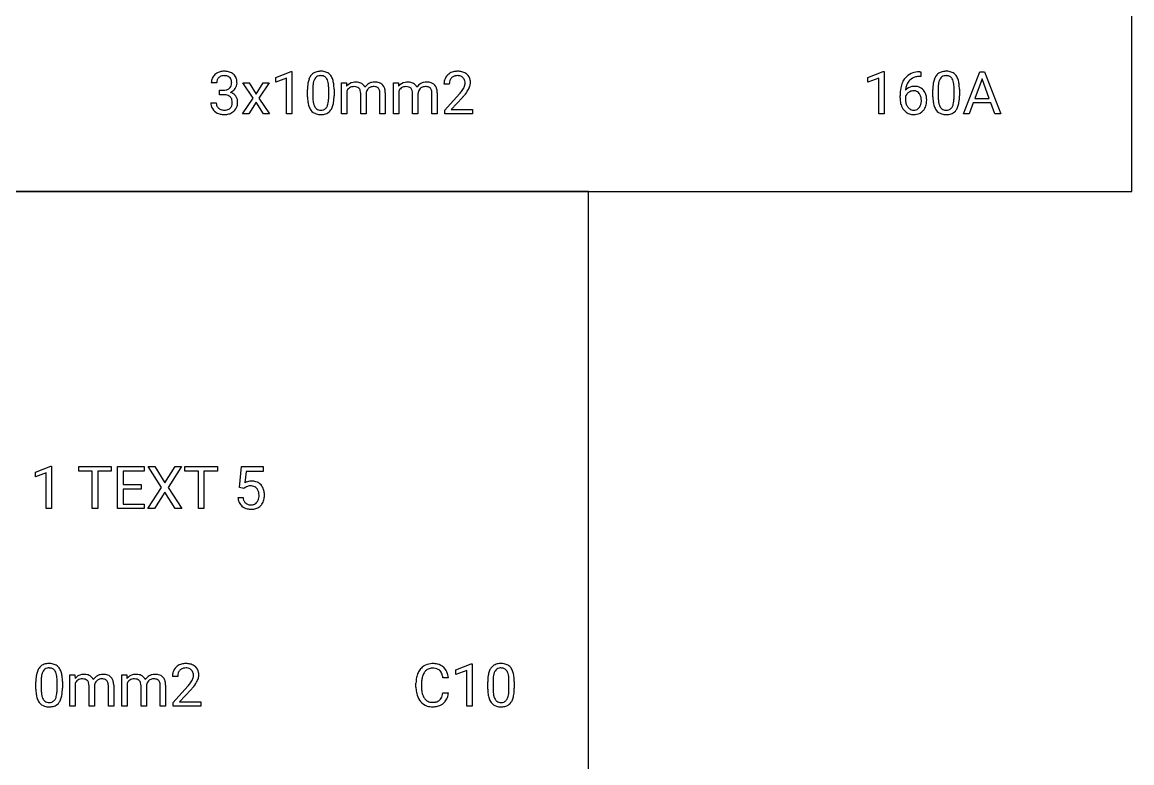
# Model space of a CAD drawing. Header units: metres. Extents: x 0 to 1062, y -1350 to 150.
# Drawn here: x 294.1 to 575, y -594.7 to -407.1 of the extents above; entities that cross this region are included whole.
import ezdxf

# ---------------------------------------------------------------- set-up
doc = ezdxf.new("R2010")
doc.units = ezdxf.units.M

msp = doc.modelspace()

# ---------------------------------------------------------------- linework, layer by layer
for p, q in [((575, -450), (575, -300)), ((358.32, -421.07), (362.2, -419.62)), ((358.32, -422.3), (358.32, -421.07)), ((362.2, -419.62), (362.42, -419.62)), ((362.42, -419.62), (362.42, -430.33)), ((508.19, -421.07), (512.08, -419.62)), ((508.19, -422.3), (508.19, -421.07)), ((512.08, -419.62), (512.29, -419.62)), ((512.29, -419.62), (512.29, -430.33)), ((521.33, -419.66), (521.58, -419.66)), ((521.58, -420.81), (521.33, -420.81)), ((521.58, -419.66), (521.58, -420.81)), ((532.42, -430.33), (536.5, -419.67)), ((536.5, -419.67), (537.73, -419.67)), ((537.73, -419.67), (541.81, -430.33)), ((343.36, -422.47), (342, -422.47)), ((352.62, -426.33), (350.02, -422.41)), ((350.02, -422.41), (351.59, -422.41)), ((351.59, -422.41), (353.33, -425.3)), ((353.33, -425.3), (355.09, -422.41)), ((356.67, -422.41), (354.07, -426.33)), ((355.09, -422.41), (356.67, -422.41)), ((361.05, -421.3), (358.32, -422.3)), ((361.05, -430.33), (361.05, -421.3)), ((367.7, -423.83), (367.7, -426)), ((371.72, -426.15), (371.72, -423.93)), ((373.07, -424.03), (373.07, -425.78)), ((374.94, -430.33), (374.94, -422.41)), ((374.94, -422.41), (376.22, -422.41)), ((376.22, -422.41), (376.26, -423.29)), ((388.09, -430.33), (388.09, -422.41)), ((388.09, -422.41), (389.37, -422.41)), ((389.37, -422.41), (389.41, -423.29)), ((402.25, -422.81), (400.9, -422.81)), ((510.93, -421.3), (508.19, -422.3)), ((510.93, -430.33), (510.93, -421.3)), ((525.99, -423.83), (525.99, -426)), ((530.01, -426.15), (530.01, -423.93)), ((531.37, -424.03), (531.37, -425.78)), ((537.11, -421.4), (535.3, -426.39)), ((538.93, -426.39), (537.11, -421.4)), ((344.08, -424.34), (345.1, -424.34)), ((344.08, -425.45), (344.08, -424.34)), ((345.1, -425.45), (344.08, -425.45)), ((349.94, -430.33), (352.62, -426.33)), ((354.07, -426.33), (356.75, -430.33)), ((366.34, -425.97), (366.34, -424.16)), ((376.3, -424.55), (376.3, -430.33)), ((379.81, -430.33), (379.81, -425.14)), ((381.17, -425.07), (381.17, -430.33)), ((384.7, -430.33), (384.7, -425.1)), ((386.05, -425.02), (386.05, -430.33)), ((389.44, -424.55), (389.44, -430.33)), ((392.96, -430.33), (392.96, -425.14)), ((394.32, -425.07), (394.32, -430.33)), ((397.84, -430.33), (397.84, -425.1)), ((399.2, -425.02), (399.2, -430.33)), ((401.1, -429.36), (404.79, -425.26)), ((405.59, -426.13), (402.74, -429.23)), ((516.34, -426.27), (516.34, -425.75)), ((517.7, -425.93), (517.7, -426.43)), ((524.64, -425.97), (524.64, -424.16)), ((535.3, -426.39), (538.93, -426.39)), ((341.91, -427.52), (343.27, -427.52)), ((353.35, -427.37), (351.52, -430.33)), ((355.18, -430.33), (353.35, -427.37)), ((401.1, -430.33), (401.1, -429.36)), ((402.74, -429.23), (408.09, -429.23)), ((408.09, -429.23), (408.09, -430.33)), ((534.88, -427.55), (533.87, -430.33)), ((539.34, -427.55), (534.88, -427.55)), ((540.36, -430.33), (539.34, -427.55)), ((351.52, -430.33), (349.94, -430.33)), ((356.75, -430.33), (355.18, -430.33)), ((362.42, -430.33), (361.05, -430.33)), ((376.3, -430.33), (374.94, -430.33)), ((381.17, -430.33), (379.81, -430.33)), ((386.05, -430.33), (384.7, -430.33)), ((389.44, -430.33), (388.09, -430.33)), ((394.32, -430.33), (392.96, -430.33)), ((399.2, -430.33), (397.84, -430.33)), ((408.09, -430.33), (401.1, -430.33)), ((512.29, -430.33), (510.93, -430.33)), ((533.87, -430.33), (532.42, -430.33)), ((541.81, -430.33), (540.36, -430.33)), ((175, -450), (575, -450)), ((437.5, -450), (175, -450)), ((437.5, -600), (437.5, -450)), ((297.48, -521.03), (301.36, -519.57)), ((301.36, -519.57), (301.57, -519.57)), ((301.57, -519.57), (301.57, -530.28)), ((297.48, -522.26), (297.48, -521.03)), ((300.21, -521.25), (297.48, -522.26)), ((300.21, -530.28), (300.21, -521.25)), ((308.44, -520.78), (308.44, -519.62)), ((308.44, -519.62), (316.68, -519.62)), ((311.86, -520.78), (308.44, -520.78)), ((311.86, -530.28), (311.86, -520.78)), ((316.68, -520.78), (313.26, -520.78)), ((313.26, -520.78), (313.26, -530.28)), ((316.68, -519.62), (316.68, -520.78)), ((318.27, -530.28), (318.27, -519.62)), ((318.27, -519.62), (324.97, -519.62)), ((324.97, -520.78), (319.67, -520.78)), ((319.67, -520.78), (319.67, -524.21)), ((324.97, -519.62), (324.97, -520.78)), ((329.43, -524.91), (326.05, -519.62)), ((326.05, -519.62), (327.7, -519.62)), ((327.7, -519.62), (330.27, -523.71)), ((330.27, -523.71), (332.83, -519.62)), ((334.48, -519.62), (331.11, -524.91)), ((332.83, -519.62), (334.48, -519.62)), ((335.32, -520.78), (335.32, -519.62)), ((335.32, -519.62), (343.56, -519.62)), ((338.74, -520.78), (335.32, -520.78)), ((338.74, -530.28), (338.74, -520.78)), ((343.56, -520.78), (340.14, -520.78)), ((340.14, -520.78), (340.14, -530.28)), ((343.56, -519.62), (343.56, -520.78)), ((349.13, -524.94), (349.67, -519.62)), ((349.67, -519.62), (355.14, -519.62)), ((350.82, -520.87), (350.5, -523.78)), ((355.14, -520.87), (350.82, -520.87)), ((355.14, -519.62), (355.14, -520.87)), ((319.67, -524.21), (324.29, -524.21)), ((324.29, -524.21), (324.29, -525.36)), ((325.97, -530.28), (329.43, -524.91)), ((331.11, -524.91), (334.56, -530.28)), ((350.21, -525.22), (349.13, -524.94)), ((350.57, -524.92), (350.21, -525.22)), ((324.29, -525.36), (319.67, -525.36)), ((319.67, -525.36), (319.67, -529.13)), ((330.27, -526.12), (327.63, -530.28)), ((332.89, -530.28), (330.27, -526.12)), ((348.75, -527.48), (350.03, -527.48)), ((301.57, -530.28), (300.21, -530.28)), ((313.26, -530.28), (311.86, -530.28)), ((325.04, -530.28), (318.27, -530.28)), ((319.67, -529.13), (325.04, -529.13)), ((325.04, -529.13), (325.04, -530.28)), ((327.63, -530.28), (325.97, -530.28)), ((334.56, -530.28), (332.89, -530.28)), ((340.14, -530.28), (338.74, -530.28)), ((403.94, -571.07), (407.82, -569.62)), ((407.82, -569.62), (408.04, -569.62)), ((408.04, -569.62), (408.04, -580.33)), ((306.19, -580.33), (306.19, -572.41)), ((306.19, -572.41), (307.47, -572.41)), ((307.47, -572.41), (307.51, -573.29)), ((319.34, -580.33), (319.34, -572.41)), ((319.34, -572.41), (320.62, -572.41)), ((320.62, -572.41), (320.66, -573.29)), ((333.5, -572.81), (332.15, -572.81)), ((403.94, -572.3), (403.94, -571.07)), ((406.67, -571.3), (403.94, -572.3)), ((406.67, -580.33), (406.67, -571.3)), ((297.59, -575.97), (297.59, -574.16)), ((298.95, -573.83), (298.95, -576)), ((302.97, -576.15), (302.97, -573.93)), ((304.32, -574.03), (304.32, -575.78)), ((307.55, -574.55), (307.55, -580.33)), ((311.06, -580.33), (311.06, -575.14)), ((312.42, -575.07), (312.42, -580.33)), ((315.95, -580.33), (315.95, -575.1)), ((317.3, -575.02), (317.3, -580.33)), ((320.69, -574.55), (320.69, -580.33)), ((324.21, -580.33), (324.21, -575.14)), ((325.57, -575.07), (325.57, -580.33)), ((329.09, -580.33), (329.09, -575.1)), ((330.45, -575.02), (330.45, -580.33)), ((332.35, -579.36), (336.04, -575.26)), ((393.81, -575.5), (393.81, -574.47)), ((395.22, -574.51), (395.22, -575.54)), ((402.02, -573.1), (400.6, -573.1)), ((411.96, -575.97), (411.96, -574.16)), ((413.32, -573.83), (413.32, -576)), ((417.34, -576.15), (417.34, -573.93)), ((418.69, -574.03), (418.69, -575.78)), ((336.84, -576.13), (333.99, -579.23)), ((400.6, -576.95), (402.02, -576.95)), ((307.55, -580.33), (306.19, -580.33)), ((312.42, -580.33), (311.06, -580.33)), ((317.3, -580.33), (315.95, -580.33)), ((320.69, -580.33), (319.34, -580.33)), ((325.57, -580.33), (324.21, -580.33)), ((330.45, -580.33), (329.09, -580.33)), ((332.35, -580.33), (332.35, -579.36)), ((339.34, -580.33), (332.35, -580.33)), ((333.99, -579.23), (339.34, -579.23)), ((339.34, -579.23), (339.34, -580.33)), ((408.04, -580.33), (406.67, -580.33))]:
    msp.add_line(p, q)
for centre, radius, start, end in [((344.78, -422.44), 2.78, 131.5241, 155.8625), ((345.02, -422.66), 3.1, 109.4923, 132.2591), ((345, -422.31), 1.62, 133.5328, 158.5491), ((345.08, -422.4), 1.74, 103.4748, 133.5694), ((345.19, -423.19), 3.67, 94.0186, 109.2749), ((345.26, -423.12), 2.49, 89.5225, 103.6892), ((345.28, -424.08), 4.56, 89.9538, 94.3439), ((345.32, -424.03), 4.51, 77.1833, 90.4936), ((345.29, -423.93), 3.29, 84.9801, 90.1027), ((345.43, -422.71), 2.07, 64.9824, 85.9768), ((345.7, -422.09), 1.39, 16.7478, 64.0965), ((345.67, -422.55), 2.99, 55.4019, 77.3239), ((345.84, -422.26), 2.65, 47.0236, 54.9155), ((345.93, -422.18), 2.53, 20.8442, 47.0924), ((345.24, -422.42), 3.26, 4.0223, 20.6137), ((370.05, -422.68), 3.53, 145.1146, 160.3691), ((369.22, -422.12), 2.53, 113.9045, 144.8711), ((369.56, -422.23), 1.59, 125.8471, 149.3151), ((369.54, -422.89), 3.36, 94.2783, 113.4357), ((369.54, -422.25), 1.6, 101.6851, 125.0627), ((369.69, -422.91), 2.28, 89.6223, 101.9167), ((369.7, -424.3), 4.78, 89.919, 94.9543), ((369.73, -423.95), 4.43, 79.8808, 90.3219), ((369.71, -423.16), 2.52, 84.3403, 90.0926), ((369.8, -422.45), 1.81, 63.4356, 85.0199), ((370, -422.52), 2.97, 59.7342, 80.2344), ((369.89, -422.22), 1.57, 30.7009, 62.4934), ((370.22, -422.1), 2.51, 36.1874, 59.1551), ((369.35, -422.69), 3.56, 17.6061, 35.6109), ((403.88, -422.58), 2.96, 133.4629, 164.4994), ((403.98, -422.66), 3.09, 109.3993, 133.7311), ((404.14, -422.49), 1.84, 135.9423, 161.1924), ((404.06, -422.43), 1.75, 127.5802, 135.7627), ((404.26, -423.49), 3.96, 93.838, 109.2571), ((404.14, -422.55), 1.88, 103.7449, 127.1517), ((404.36, -423.43), 2.8, 89.4583, 103.8184), ((404.38, -424.69), 5.16, 89.9476, 94.2489), ((404.42, -424.04), 4.52, 77.3427, 90.4709), ((404.39, -423.1), 2.47, 85.2826, 90.0571), ((404.45, -422.56), 1.93, 68.7646, 85.6884), ((404.54, -422.28), 1.63, 43.1432, 68.4156), ((404.75, -422.6), 3.04, 56.0713, 77.4694), ((404.44, -422.4), 1.78, 14.3635, 43.5045), ((404.92, -422.31), 2.71, 47.9297, 55.6151), ((405.05, -422.19), 2.53, 9.7854, 48.2551), ((521.34, -424.24), 4.79, 141.3846, 156.8839), ((520.7, -423.75), 3.98, 112.751, 141.1926), ((521.02, -424.05), 3.19, 104.3078, 133.8639), ((521.19, -424.98), 5.31, 94.9147, 112.4719), ((521.37, -425.37), 4.56, 90.5989, 104.534), ((521.43, -426.99), 7.33, 90.7759, 95.4854), ((528.34, -422.68), 3.53, 145.1146, 160.3691), ((527.52, -422.12), 2.53, 113.9045, 144.8711), ((527.85, -422.23), 1.59, 125.8471, 149.3151), ((527.83, -422.89), 3.36, 94.2783, 113.4357), ((527.84, -422.25), 1.6, 101.6851, 125.0627), ((527.98, -422.91), 2.28, 89.6223, 101.9167), ((527.99, -424.3), 4.78, 89.919, 94.9543), ((528.02, -423.95), 4.43, 79.8808, 90.3219), ((528, -423.16), 2.52, 84.3403, 90.0926), ((528.09, -422.45), 1.81, 63.4356, 85.0199), ((528.3, -422.52), 2.97, 59.7342, 80.2344), ((528.18, -422.22), 1.57, 30.7009, 62.4934), ((528.51, -422.1), 2.51, 36.1874, 59.1551), ((527.64, -422.69), 3.56, 17.6061, 35.6109), ((344.85, -422.43), 2.85, 156.7254, 180.6895), ((345.79, -422.46), 2.43, 175.3005, 180.056), ((345.27, -422.41), 1.91, 158.8914, 175.6954), ((345.31, -422.31), 2, -77.1573, -56.3541), ((345.45, -422.54), 1.73, -55.8505, -48.2326), ((345.54, -422.64), 1.6, -48.425, -9.5404), ((344.55, -422.46), 2.61, -1.0476, 17.2451), ((344.96, -422.52), 2.19, -10.1534, 0.2425), ((345.87, -422.38), 2.65, -60.0327, -34.5866), ((345.9, -422.37), 2.64, -35.1102, -18.9028), ((346.36, -422.54), 2.15, -18.6386, -0.0375), ((344.16, -422.53), 4.35, -0.0603, 4.499), ((376.44, -424.08), 10.1, 171.3605, 180.4314), ((372.13, -423.43), 5.73, 160.3049, 171.3303), ((376.48, -423.87), 8.79, 173.626, 179.7295), ((372.87, -423.46), 5.15, 165.0175, 173.7342), ((370.59, -422.82), 2.78, 149.6234, 165.4259), ((369.05, -422.72), 2.54, 16.4173, 30.7965), ((366.98, -423.35), 4.71, 7.0754, 16.6026), ((362.81, -423.87), 8.91, -0.3813, 7.0913), ((366.9, -423.51), 6.14, 7.5233, 17.9382), ((362.79, -424.07), 10.28, 0.2523, 7.6309), ((378.41, -425.08), 2.8, 100.3147, 140.1566), ((377.89, -425.12), 1.68, 103.2507, 145.2633), ((378.1, -425.91), 2.5, 89.4977, 103.6889), ((378.59, -425.96), 3.7, 89.7492, 100.6868), ((378.16, -425.76), 2.35, 73.6234, 90.9303), ((378.64, -425.7), 3.44, 77.6386, 90.4719), ((378.43, -424.81), 1.36, 48.5718, 73.4638), ((378.43, -424.77), 1.34, 16.9411, 47.2709), ((378.92, -424.5), 2.2, 52.0491, 78.0346), ((378.92, -424.42), 2.14, 24.4324, 50.9273), ((383.34, -425.25), 3, 118.576, 145.1954), ((382.88, -425.11), 1.68, 132.0197, 154.5908), ((382.89, -425.11), 1.69, 104.1018, 132.2478), ((383.19, -424.96), 2.68, 102.9387, 118.8207), ((382.99, -425.54), 2.13, 89.609, 104.0282), ((383.38, -425.78), 3.52, 89.6091, 102.8285), ((383.03, -426.44), 3.03, 80.5344, 90.4335), ((383.47, -425.71), 3.45, 71.7698, 91.0655), ((383.24, -425.19), 1.76, 66.4323, 80.6559), ((383.5, -424.59), 1.1, 43.25, 66.571), ((383.39, -424.67), 1.24, 25.3306, 42.396), ((383.91, -424.35), 2.02, 30.0284, 71.7493), ((383.33, -424.67), 2.68, 12.5337, 29.6219), ((381.61, -425.05), 4.44, 0.3768, 12.5853), ((391.56, -425.08), 2.8, 100.3147, 140.1566), ((391.04, -425.12), 1.68, 103.2507, 145.2633), ((391.25, -425.91), 2.5, 89.4977, 103.6889), ((391.74, -425.96), 3.7, 89.7492, 100.6868), ((391.31, -425.76), 2.35, 73.6234, 90.9303), ((391.79, -425.7), 3.44, 77.6386, 90.4719), ((391.58, -424.81), 1.36, 48.5718, 73.4638), ((391.57, -424.77), 1.34, 16.9411, 47.2709), ((392.07, -424.5), 2.2, 52.0491, 78.0346), ((392.07, -424.42), 2.14, 24.4324, 50.9273), ((396.49, -425.25), 3, 118.576, 145.1954), ((396.03, -425.11), 1.68, 132.0197, 154.5908), ((396.03, -425.11), 1.69, 104.1018, 132.2478), ((396.34, -424.96), 2.68, 102.9387, 118.8207), ((396.14, -425.54), 2.13, 89.609, 104.0282), ((396.52, -425.78), 3.52, 89.6091, 102.8285), ((396.18, -426.44), 3.03, 80.5344, 90.4335), ((396.61, -425.71), 3.45, 71.7698, 91.0655), ((396.39, -425.19), 1.76, 66.4323, 80.6559), ((396.65, -424.59), 1.1, 43.25, 66.571), ((396.54, -424.67), 1.24, 25.3306, 42.396), ((397.06, -424.35), 2.02, 30.0284, 71.7493), ((396.47, -424.67), 2.68, 12.5337, 29.6219), ((394.76, -425.05), 4.44, 0.3768, 12.5853), ((404.66, -422.78), 3.76, 164.6898, 180.4794), ((405.71, -422.81), 3.46, 175.9224, 180.0552), ((404.82, -422.72), 2.56, 161.2165, 176.3918), ((400.56, -420.68), 6.19, -37.1463, -31.3391), ((402.79, -422.06), 3.56, -30.9941, -28.2007), ((403.66, -422.51), 2.58, -28.5611, -7.5167), ((403.94, -422.52), 2.3, -0.4249, 14.3017), ((403.79, -422.54), 2.45, -7.2295, 0.0186), ((402.83, -421.79), 4.86, -29.9823, -16.869), ((404.65, -422.35), 2.95, -16.7689, -0.5227), ((404.22, -422.36), 3.38, -0.2347, 10.2587), ((526.92, -425.67), 10.58, 169.506, 180.4647), ((523.04, -424.96), 6.64, 156.9481, 169.4055), ((519.79, -426.09), 2.73, 99.617, 139.1542), ((523.65, -424.83), 5.95, 171.0843, 174.968), ((522.24, -424.57), 4.52, 157.4577, 171.4845), ((521.11, -424.1), 3.29, 134.3411, 157.4851), ((520.01, -427.12), 3.78, 89.7488, 100.2562), ((520.05, -426.57), 3.23, 73.182, 90.5378), ((520.2, -426.01), 2.66, 39.617, 72.7027), ((534.74, -424.08), 10.1, 171.3605, 180.4314), ((530.42, -423.43), 5.73, 160.3049, 171.3303), ((534.78, -423.87), 8.79, 173.626, 179.7295), ((531.17, -423.46), 5.15, 165.0175, 173.7342), ((528.88, -422.82), 2.78, 149.6234, 165.4259), ((527.35, -422.72), 2.54, 16.4173, 30.7965), ((525.27, -423.35), 4.71, 7.0754, 16.6026), ((521.1, -423.87), 8.91, -0.3813, 7.0913), ((525.19, -423.51), 6.14, 7.5233, 17.9382), ((521.08, -424.07), 10.28, 0.2523, 7.6309), ((345.07, -421.3), 3.04, -89.5828, -76.9872), ((345.07, -429.26), 3.81, 80.1228, 89.5476), ((345.29, -428), 2.53, 67.7818, 80.1624), ((345.56, -427.33), 1.81, 49.2602, 67.8329), ((345.7, -427.16), 1.59, 14.7964, 48.8337), ((345.66, -422.03), 3.06, -67.545, -59.8681), ((345.96, -427.71), 2.98, 56.2745, 72.9348), ((344.95, -427.36), 2.37, -0.6035, 14.9827), ((346.27, -427.21), 2.39, 36.7001, 55.9859), ((346.33, -427.17), 2.32, 16.751, 36.6134), ((345.73, -427.33), 2.94, -0.5437, 16.4445), ((376.27, -425.89), 9.93, -179.5379, -172.0299), ((376.47, -426.05), 8.77, 179.6245, 187.282), ((362.68, -426.07), 9.04, -6.5767, -0.5013), ((362.72, -425.86), 10.35, -8.5335, 0.4264), ((378.28, -425.39), 2.15, 145.15, 156.9011), ((377.37, -425.09), 2.44, -1.0348, 16.955), ((383.62, -425.33), 2.46, 169.6382, 174.0077), ((383.15, -425.23), 1.98, 154.8037, 169.9564), ((382.97, -424.87), 1.71, 11.4675, 25.2189), ((381.9, -425.08), 2.8, -0.5371, 11.3469), ((391.42, -425.39), 2.15, 145.15, 156.9011), ((390.52, -425.09), 2.44, -1.0348, 16.955), ((396.77, -425.33), 2.46, 169.6382, 174.0077), ((396.3, -425.23), 1.98, 154.8037, 169.9564), ((396.11, -424.87), 1.71, 11.4675, 25.2189), ((395.05, -425.08), 2.8, -0.5371, 11.3469), ((394.51, -416.1), 13.77, -41.6897, -37.1461), ((394.78, -416.14), 14.72, -42.7398, -40.1353), ((398.97, -419.56), 9.31, -40.6727, -30.0526), ((523.08, -426.28), 6.74, 179.9573, 183.8075), ((521.62, -426.41), 5.28, -176.5341, -162.9153), ((519.67, -426.64), 2.09, 142.17, 160.2783), ((522.43, -426.46), 4.73, 179.6194, 190.7811), ((519.86, -426.8), 2.34, 125.0918, 141.8705), ((519.9, -426.82), 2.39, 117.13, 125.5663), ((519.79, -426.59), 2.13, 89.7387, 117.1618), ((519.8, -426.55), 2.09, 82.7845, 90.1035), ((519.86, -426.14), 1.67, 57.5923, 83.1979), ((519.77, -426.24), 1.81, 37.5896, 56.9825), ((519.47, -426.5), 2.2, 31.0627, 38.0776), ((519.18, -426.66), 2.53, 11.4098, 30.6339), ((518.04, -426.89), 3.69, -0.3953, 11.549), ((519.71, -426.46), 3.32, 17.8581, 40.1639), ((518.82, -426.74), 4.25, 3.619, 17.7908), ((518.19, -426.89), 4.89, -13.0513, 0.4559), ((517.66, -426.85), 5.42, -0.0446, 3.9677), ((534.56, -425.89), 9.93, -179.5379, -172.0299), ((534.76, -426.05), 8.77, 179.6245, 187.282), ((520.97, -426.07), 9.04, -6.5767, -0.5013), ((521.02, -425.86), 10.35, -8.5335, 0.4264), ((345.21, -427.53), 3.3, 179.7619, 190.8396), ((344.53, -427.67), 2.61, -169.3312, -130.1365), ((344.95, -427.21), 3.23, -130.5569, -102.6389), ((345.38, -427.54), 2.11, 179.4882, 195.5731), ((344.92, -427.66), 1.63, -164.2311, -132.3002), ((345.04, -427.54), 1.8, -132.487, -108.5724), ((345.22, -426.98), 2.38, -108.5063, -93.6627), ((345.29, -426.25), 3.13, -94.0728, -89.9494), ((345.32, -426.47), 2.9, -90.5457, -77.1922), ((345.53, -427.42), 1.93, -77.0037, -62.3965), ((345.69, -427.74), 1.58, -62.2119, -45.4862), ((345.65, -427.31), 3.12, -71.1977, -48.084), ((345.65, -427.71), 1.62, -45.1232, -18.8574), ((344.96, -427.48), 2.35, -18.8839, -3.539), ((344.07, -427.39), 3.25, -4.0548, 0.0584), ((345.93, -427.61), 2.71, -48.3599, -15.8296), ((345.11, -427.39), 3.56, -15.6572, 0.5353), ((372.51, -426.42), 6.13, -172.1182, -161.7654), ((370.25, -427.19), 3.74, -162.0305, -144.7377), ((369.3, -427.83), 2.59, -144.2752, -106.3989), ((372.52, -426.56), 4.79, -172.7199, -163.1688), ((370.53, -427.17), 2.71, -163.3154, -149.3269), ((369.7, -427.66), 1.74, -149.3512, -127.0543), ((369.58, -427.79), 1.56, -126.4303, -106.4901), ((369.7, -427.34), 2.03, -106.2029, -89.4379), ((369.75, -427.37), 2, -90.795, -70.9613), ((369.89, -427.83), 1.52, -70.4139, -40.6172), ((369.68, -427.64), 1.81, -40.7966, -31.9756), ((368.89, -427.2), 2.71, -31.1132, -14.8036), ((370.17, -427.88), 2.54, -65.6916, -34.7171), ((366.5, -426.52), 5.19, -15.2599, -6.4575), ((369.3, -427.29), 3.59, -34.534, -19.3947), ((367.16, -426.52), 5.87, -19.4648, -8.5613), ((520.44, -426.77), 4.04, -162.9011, -141.1646), ((520.06, -427.07), 3.55, -141.0886, -133.6632), ((519.65, -427.52), 2.95, -133.9596, -108.6408), ((520.87, -426.77), 3.14, -169.4135, -151.0511), ((520.4, -427), 2.61, -150.5604, -143.6594), ((520.08, -427.27), 2.2, -144.314, -126.2497), ((519.75, -427.69), 1.66, -125.8215, -89.337), ((519.8, -427.35), 2.01, -90.5977, -72.3362), ((519.88, -427.68), 1.67, -71.7054, -37.016), ((520.01, -427.53), 2.93, -80.4859, -42.0195), ((519.36, -427.26), 2.34, -37.5261, -16.0346), ((518.49, -427), 3.25, -16.1279, -3.2038), ((517.5, -426.92), 4.24, -3.5619, 0.0421), ((519.83, -427.35), 3.18, -42.2341, -34.7426), ((519.6, -427.22), 3.44, -34.3812, -12.9934), ((530.81, -426.42), 6.13, -172.1182, -161.7654), ((528.54, -427.19), 3.74, -162.0305, -144.7377), ((527.59, -427.83), 2.59, -144.2752, -106.3989), ((530.81, -426.56), 4.79, -172.7199, -163.1688), ((528.82, -427.17), 2.71, -163.3154, -149.3269), ((527.99, -427.66), 1.74, -149.3512, -127.0543), ((527.87, -427.79), 1.56, -126.4303, -106.4901), ((527.99, -427.34), 2.03, -106.2029, -89.4379), ((528.04, -427.37), 2, -90.795, -70.9613), ((528.18, -427.83), 1.52, -70.4139, -40.6172), ((527.97, -427.64), 1.81, -40.7966, -31.9756), ((527.18, -427.2), 2.71, -31.1132, -14.8036), ((528.47, -427.88), 2.54, -65.6916, -34.7171), ((524.8, -426.52), 5.19, -15.2599, -6.4575), ((527.6, -427.29), 3.59, -34.534, -19.3947), ((525.45, -426.52), 5.87, -19.4648, -8.5613), ((345.26, -425.93), 4.55, -102.8748, -89.5849), ((345.3, -425.48), 5, -90.0477, -85.8398), ((345.4, -426.56), 3.91, -86.2036, -71.3288), ((369.67, -426.57), 3.91, -106.4234, -89.2619), ((369.73, -425.8), 4.68, -90.0819, -84.9622), ((369.89, -427.16), 3.31, -85.6337, -66.2168), ((519.74, -427.15), 3.33, -108.1271, -89.4913), ((519.79, -426.49), 3.99, -90.2368, -79.8996), ((527.96, -426.57), 3.91, -106.4234, -89.2619), ((528.02, -425.8), 4.68, -90.0819, -84.9622), ((528.18, -427.16), 3.31, -85.6337, -66.2168), ((352.18, -526.64), 3.32, 96.5934, 120.3494), ((351.56, -526.21), 1.62, 112.8903, 127.3219), ((351.75, -526.68), 2.12, 100.7451, 112.8151), ((351.94, -527.72), 3.19, 89.5776, 100.6312), ((352.27, -527.31), 3.99, 89.9156, 96.8935), ((351.97, -527.04), 2.51, 79.6849, 90.2352), ((352.31, -526.89), 3.57, 74.1679, 90.5368), ((352.1, -526.44), 1.89, 41.5762, 80.1308), ((352.53, -526.1), 2.75, 41.3103, 73.9507), ((351.95, -526.58), 2.1, 34.5375, 41.9472), ((352.21, -526.38), 3.17, 17.7378, 41.4122), ((353.13, -527.09), 4.39, -174.9109, -170.4845), ((352.2, -527.27), 3.45, -170.8583, -155.2291), ((352.95, -527.11), 2.94, -172.7156, -160.2165), ((351.89, -527.31), 2.15, -39.3705, -16.1409), ((351.81, -526.67), 2.26, 12.9794, 34.1925), ((350.85, -527), 3.24, -16.3392, -3.1048), ((350.91, -526.88), 3.18, -0.4468, 13.0284), ((349.68, -526.9), 4.42, -3.5369, 0.0475), ((352.12, -527.29), 3.29, -34.9299, -12.9398), ((351.06, -526.75), 4.38, 3.47, 17.7593), ((350.59, -526.93), 4.86, -13.0447, 0.4896), ((349.63, -526.88), 5.82, -0.0495, 3.888), ((351.63, -527.52), 2.83, -155.017, -131.1714), ((351.77, -527.35), 3.05, -131.0741, -102.986), ((351.99, -527.46), 1.92, -160.4037, -139.6121), ((351.77, -527.62), 1.65, -139.0852, -131.4217), ((351.84, -527.54), 1.75, -131.2758, -108.1216), ((352.04, -526.23), 4.2, -103.1557, -89.5859), ((352.01, -527.02), 2.3, -108.0685, -93.6128), ((352.07, -526.34), 2.99, -93.9966, -89.9522), ((352.1, -527.1), 2.22, -90.5796, -73.5789), ((352.08, -525.48), 4.95, -90.0602, -85.5664), ((352.21, -526.73), 3.7, -86.0508, -69.6335), ((352.23, -527.59), 1.71, -73.275, -39.3994), ((352.5, -527.55), 2.82, -69.439, -43.1582), ((352.39, -527.45), 2.97, -43.1841, -35.3691), ((300.47, -572.12), 2.53, 113.9045, 144.8711), ((300.79, -572.89), 3.36, 94.2783, 113.4357), ((300.95, -574.3), 4.78, 89.919, 94.9543), ((300.98, -573.95), 4.43, 79.8808, 90.3219), ((301.25, -572.52), 2.97, 59.7342, 80.2344), ((301.47, -572.1), 2.51, 36.1874, 59.1551), ((335.23, -572.66), 3.09, 109.3993, 133.7311), ((335.51, -573.49), 3.96, 93.838, 109.2571), ((335.63, -574.69), 5.16, 89.9476, 94.2489), ((335.67, -574.04), 4.52, 77.3427, 90.4709), ((336, -572.6), 3.04, 56.0713, 77.4694), ((336.17, -572.31), 2.71, 47.9297, 55.6151), ((397.83, -573.33), 3.77, 121.7667, 139.0646), ((397.94, -573.54), 4.01, 96.6493, 121.5873), ((398.09, -574.52), 4.99, 89.9018, 97.0512), ((398.14, -574.46), 4.93, 76.6395, 90.4587), ((398.5, -573.01), 3.44, 47.4839, 76.8845), ((414.84, -572.12), 2.53, 113.9045, 144.8711), ((415.16, -572.89), 3.36, 94.2783, 113.4357), ((415.32, -574.3), 4.78, 89.919, 94.9543), ((415.35, -573.95), 4.43, 79.8808, 90.3219), ((415.62, -572.52), 2.97, 59.7342, 80.2344), ((415.84, -572.1), 2.51, 36.1874, 59.1551), ((307.69, -574.08), 10.1, 171.3605, 180.4314), ((303.38, -573.43), 5.73, 160.3049, 171.3303), ((301.3, -572.68), 3.53, 145.1146, 160.3691), ((307.73, -573.87), 8.79, 173.626, 179.7295), ((304.12, -573.46), 5.15, 165.0175, 173.7342), ((301.84, -572.82), 2.78, 149.6234, 165.4259), ((300.81, -572.23), 1.59, 125.8471, 149.3151), ((300.79, -572.25), 1.6, 101.6851, 125.0627), ((300.94, -572.91), 2.28, 89.6223, 101.9167), ((300.96, -573.16), 2.52, 84.3403, 90.0926), ((301.05, -572.45), 1.81, 63.4356, 85.0199), ((301.14, -572.22), 1.57, 30.7009, 62.4934), ((300.3, -572.72), 2.54, 16.4173, 30.7965), ((298.23, -573.35), 4.71, 7.0754, 16.6026), ((294.06, -573.87), 8.91, -0.3813, 7.0913), ((300.6, -572.69), 3.56, 17.6061, 35.6109), ((298.15, -573.51), 6.14, 7.5233, 17.9382), ((294.04, -574.07), 10.28, 0.2523, 7.6309), ((309.66, -575.08), 2.8, 100.3147, 140.1566), ((309.84, -575.96), 3.7, 89.7492, 100.6868), ((309.89, -575.7), 3.44, 77.6386, 90.4719), ((310.17, -574.5), 2.2, 52.0491, 78.0346), ((310.17, -574.42), 2.14, 24.4324, 50.9273), ((314.59, -575.25), 3, 118.576, 145.1954), ((314.44, -574.96), 2.68, 102.9387, 118.8207), ((314.63, -575.78), 3.52, 89.6091, 102.8285), ((314.72, -575.71), 3.45, 71.7698, 91.0655), ((315.16, -574.35), 2.02, 30.0284, 71.7493), ((322.81, -575.08), 2.8, 100.3147, 140.1566), ((322.99, -575.96), 3.7, 89.7492, 100.6868), ((323.04, -575.7), 3.44, 77.6386, 90.4719), ((323.32, -574.5), 2.2, 52.0491, 78.0346), ((323.32, -574.42), 2.14, 24.4324, 50.9273), ((327.74, -575.25), 3, 118.576, 145.1954), ((327.59, -574.96), 2.68, 102.9387, 118.8207), ((327.77, -575.78), 3.52, 89.6091, 102.8285), ((327.86, -575.71), 3.45, 71.7698, 91.0655), ((328.31, -574.35), 2.02, 30.0284, 71.7493), ((335.91, -572.78), 3.76, 164.6898, 180.4794), ((335.13, -572.58), 2.96, 133.4629, 164.4994), ((336.96, -572.81), 3.46, 175.9224, 180.0552), ((336.07, -572.72), 2.56, 161.2165, 176.3918), ((335.39, -572.49), 1.84, 135.9423, 161.1924), ((335.31, -572.43), 1.75, 127.5802, 135.7627), ((335.39, -572.55), 1.88, 103.7449, 127.1517), ((335.61, -573.43), 2.8, 89.4583, 103.8184), ((335.64, -573.1), 2.47, 85.2826, 90.0571), ((335.7, -572.56), 1.93, 68.7646, 85.6884), ((335.79, -572.28), 1.63, 43.1432, 68.4156), ((335.69, -572.4), 1.78, 14.3635, 43.5045), ((334.91, -572.51), 2.58, -28.5611, -7.5167), ((335.19, -572.52), 2.3, -0.4249, 14.3017), ((335.04, -572.54), 2.45, -7.2295, 0.0186), ((336.3, -572.19), 2.53, 9.7854, 48.2551), ((335.9, -572.35), 2.95, -16.7689, -0.5227), ((335.47, -572.36), 3.38, -0.2347, 10.2587), ((399.18, -574.12), 5.34, 155.0047, 168.7728), ((398.24, -573.67), 4.3, 139.314, 155.1464), ((399.93, -574.12), 4.68, 160.3481, 171.7377), ((398.55, -573.62), 3.22, 142.8957, 160.4662), ((398.16, -573.34), 2.74, 134.5514, 142.5571), ((397.91, -573.08), 2.38, 108.188, 134.6933), ((398.07, -573.62), 2.94, 89.3931, 107.7585), ((398.1, -574.57), 3.89, 86.1178, 90.0533), ((398.2, -573.54), 2.85, 72.0488, 86.5864), ((398.47, -572.7), 1.97, 47.285, 72.1221), ((398.45, -572.68), 1.97, 30.7096, 46.5795), ((397.67, -573.15), 2.88, 18.3444, 30.674), ((395.87, -573.74), 4.78, 7.7032, 18.2643), ((398.45, -573.03), 3.49, 24.154, 47.158), ((397.56, -573.42), 4.46, 9.4399, 24.0598), ((396.32, -573.66), 5.73, 5.6881, 9.8085), ((422.06, -574.08), 10.1, 171.3605, 180.4314), ((417.75, -573.43), 5.73, 160.3049, 171.3303), ((415.67, -572.68), 3.53, 145.1146, 160.3691), ((422.1, -573.87), 8.79, 173.626, 179.7295), ((418.49, -573.46), 5.15, 165.0175, 173.7342), ((416.21, -572.82), 2.78, 149.6234, 165.4259), ((415.18, -572.23), 1.59, 125.8471, 149.3151), ((415.16, -572.25), 1.6, 101.6851, 125.0627), ((415.31, -572.91), 2.28, 89.6223, 101.9167), ((415.33, -573.16), 2.52, 84.3403, 90.0926), ((415.42, -572.45), 1.81, 63.4356, 85.0199), ((415.51, -572.22), 1.57, 30.7009, 62.4934), ((414.67, -572.72), 2.54, 16.4173, 30.7965), ((412.6, -573.35), 4.71, 7.0754, 16.6026), ((408.43, -573.87), 8.91, -0.3813, 7.0913), ((414.97, -572.69), 3.56, 17.6061, 35.6109), ((412.52, -573.51), 6.14, 7.5233, 17.9382), ((408.41, -574.07), 10.28, 0.2523, 7.6309), ((309.53, -575.39), 2.15, 145.15, 156.9011), ((309.14, -575.12), 1.68, 103.2507, 145.2633), ((309.35, -575.91), 2.5, 89.4977, 103.6889), ((309.41, -575.76), 2.35, 73.6234, 90.9303), ((309.68, -574.81), 1.36, 48.5718, 73.4638), ((309.68, -574.77), 1.34, 16.9411, 47.2709), ((308.62, -575.09), 2.44, -1.0348, 16.955), ((314.87, -575.33), 2.46, 169.6382, 174.0077), ((314.4, -575.23), 1.98, 154.8037, 169.9564), ((314.13, -575.11), 1.68, 132.0197, 154.5908), ((314.14, -575.11), 1.69, 104.1018, 132.2478), ((314.24, -575.54), 2.13, 89.609, 104.0282), ((314.28, -576.44), 3.03, 80.5344, 90.4335), ((314.49, -575.19), 1.76, 66.4323, 80.6559), ((314.75, -574.59), 1.1, 43.25, 66.571), ((314.64, -574.67), 1.24, 25.3306, 42.396), ((314.22, -574.87), 1.71, 11.4675, 25.2189), ((313.15, -575.08), 2.8, -0.5371, 11.3469), ((314.58, -574.67), 2.68, 12.5337, 29.6219), ((312.86, -575.05), 4.44, 0.3768, 12.5853), ((322.67, -575.39), 2.15, 145.15, 156.9011), ((322.29, -575.12), 1.68, 103.2507, 145.2633), ((322.5, -575.91), 2.5, 89.4977, 103.6889), ((322.56, -575.76), 2.35, 73.6234, 90.9303), ((322.83, -574.81), 1.36, 48.5718, 73.4638), ((322.82, -574.77), 1.34, 16.9411, 47.2709), ((321.77, -575.09), 2.44, -1.0348, 16.955), ((328.02, -575.33), 2.46, 169.6382, 174.0077), ((327.55, -575.23), 1.98, 154.8037, 169.9564), ((327.28, -575.11), 1.68, 132.0197, 154.5908), ((327.28, -575.11), 1.69, 104.1018, 132.2478), ((327.39, -575.54), 2.13, 89.609, 104.0282), ((327.43, -576.44), 3.03, 80.5344, 90.4335), ((327.64, -575.19), 1.76, 66.4323, 80.6559), ((327.9, -574.59), 1.1, 43.25, 66.571), ((327.79, -574.67), 1.24, 25.3306, 42.396), ((327.36, -574.87), 1.71, 11.4675, 25.2189), ((326.3, -575.08), 2.8, -0.5371, 11.3469), ((327.72, -574.67), 2.68, 12.5337, 29.6219), ((326.01, -575.05), 4.44, 0.3768, 12.5853), ((325.76, -566.1), 13.77, -41.6897, -37.1461), ((331.81, -570.68), 6.19, -37.1463, -31.3391), ((326.03, -566.14), 14.72, -42.7398, -40.1353), ((334.04, -572.06), 3.56, -30.9941, -28.2007), ((330.22, -569.56), 9.31, -40.6727, -30.0526), ((334.08, -571.79), 4.86, -29.9823, -16.869), ((400.82, -574.43), 7.01, 168.8306, 180.3136), ((402.21, -575.5), 8.4, 179.9536, 183.7306), ((402.34, -574.47), 7.12, 171.6853, 180.2985), ((401.84, -575.59), 6.62, 179.6182, 190.0797), ((307.52, -575.89), 9.93, -179.5379, -172.0299), ((303.76, -576.42), 6.13, -172.1182, -161.7654), ((301.5, -577.19), 3.74, -162.0305, -144.7377), ((307.72, -576.05), 8.77, 179.6245, 187.282), ((303.77, -576.56), 4.79, -172.7199, -163.1688), ((301.78, -577.17), 2.71, -163.3154, -149.3269), ((300.95, -577.66), 1.74, -149.3512, -127.0543), ((300.14, -577.2), 2.71, -31.1132, -14.8036), ((297.75, -576.52), 5.19, -15.2599, -6.4575), ((293.93, -576.07), 9.04, -6.5767, -0.5013), ((300.55, -577.29), 3.59, -34.534, -19.3947), ((298.41, -576.52), 5.87, -19.4648, -8.5613), ((293.97, -575.86), 10.35, -8.5335, 0.4264), ((400.17, -575.68), 6.35, -176.6658, -162.9979), ((398.44, -576.21), 4.55, -163.0662, -140.2573), ((399.42, -576.04), 4.16, -170.1907, -152.3426), ((398.61, -576.42), 3.26, -151.7537, -144.7791), ((397.97, -576.9), 2.47, -145.3023, -124.6662), ((398.55, -577.39), 1.86, -49.001, -28.765), ((397.5, -576.8), 3.06, -29.0168, -16.9362), ((395.52, -576.19), 5.14, -17.0455, -8.4914), ((398.37, -576.89), 3.59, -41.1069, -19.7868), ((397.02, -576.4), 5.03, -19.8225, -6.2187), ((421.89, -575.89), 9.93, -179.5379, -172.0299), ((418.13, -576.42), 6.13, -172.1182, -161.7654), ((415.87, -577.19), 3.74, -162.0305, -144.7377), ((422.09, -576.05), 8.77, 179.6245, 187.282), ((418.14, -576.56), 4.79, -172.7199, -163.1688), ((416.15, -577.17), 2.71, -163.3154, -149.3269), ((415.32, -577.66), 1.74, -149.3512, -127.0543), ((414.51, -577.2), 2.71, -31.1132, -14.8036), ((412.13, -576.52), 5.19, -15.2599, -6.4575), ((408.3, -576.07), 9.04, -6.5767, -0.5013), ((414.92, -577.29), 3.59, -34.534, -19.3947), ((412.78, -576.52), 5.87, -19.4648, -8.5613), ((408.34, -575.86), 10.35, -8.5335, 0.4264), ((300.55, -577.83), 2.59, -144.2752, -106.3989), ((300.92, -576.57), 3.91, -106.4234, -89.2619), ((300.83, -577.79), 1.56, -126.4303, -106.4901), ((300.95, -577.34), 2.03, -106.2029, -89.4379), ((301, -577.37), 2, -90.795, -70.9613), ((300.98, -575.8), 4.68, -90.0819, -84.9622), ((301.14, -577.16), 3.31, -85.6337, -66.2168), ((301.14, -577.83), 1.52, -70.4139, -40.6172), ((300.93, -577.64), 1.81, -40.7966, -31.9756), ((301.42, -577.88), 2.54, -65.6916, -34.7171), ((397.76, -576.81), 3.65, -140.6775, -107.6143), ((397.86, -577.02), 2.3, -123.9109, -96.8662), ((397.93, -576.15), 4.33, -107.0629, -89.468), ((397.97, -576.33), 3, -97.4046, -89.8797), ((398.01, -575.34), 3.99, -90.4811, -78.8824), ((397.98, -574.34), 6.14, -90.0478, -86.0809), ((398.11, -575.78), 4.69, -86.4743, -72.217), ((398.28, -576.74), 2.56, -78.7593, -65.7681), ((398.54, -577.33), 1.92, -65.6704, -49.9303), ((398.48, -576.92), 3.5, -72.2034, -49.0201), ((398.56, -577.03), 3.36, -48.8445, -41.436), ((414.92, -577.83), 2.59, -144.2752, -106.3989), ((415.29, -576.57), 3.91, -106.4234, -89.2619), ((415.2, -577.79), 1.56, -126.4303, -106.4901), ((415.32, -577.34), 2.03, -106.2029, -89.4379), ((415.37, -577.37), 2, -90.795, -70.9613), ((415.35, -575.8), 4.68, -90.0819, -84.9622), ((415.51, -577.16), 3.31, -85.6337, -66.2168), ((415.51, -577.83), 1.52, -70.4139, -40.6172), ((415.3, -577.64), 1.81, -40.7966, -31.9756), ((415.79, -577.88), 2.54, -65.6916, -34.7171)]:
    msp.add_arc(centre, radius, start, end)

doc.saveas('drawing.dxf')
